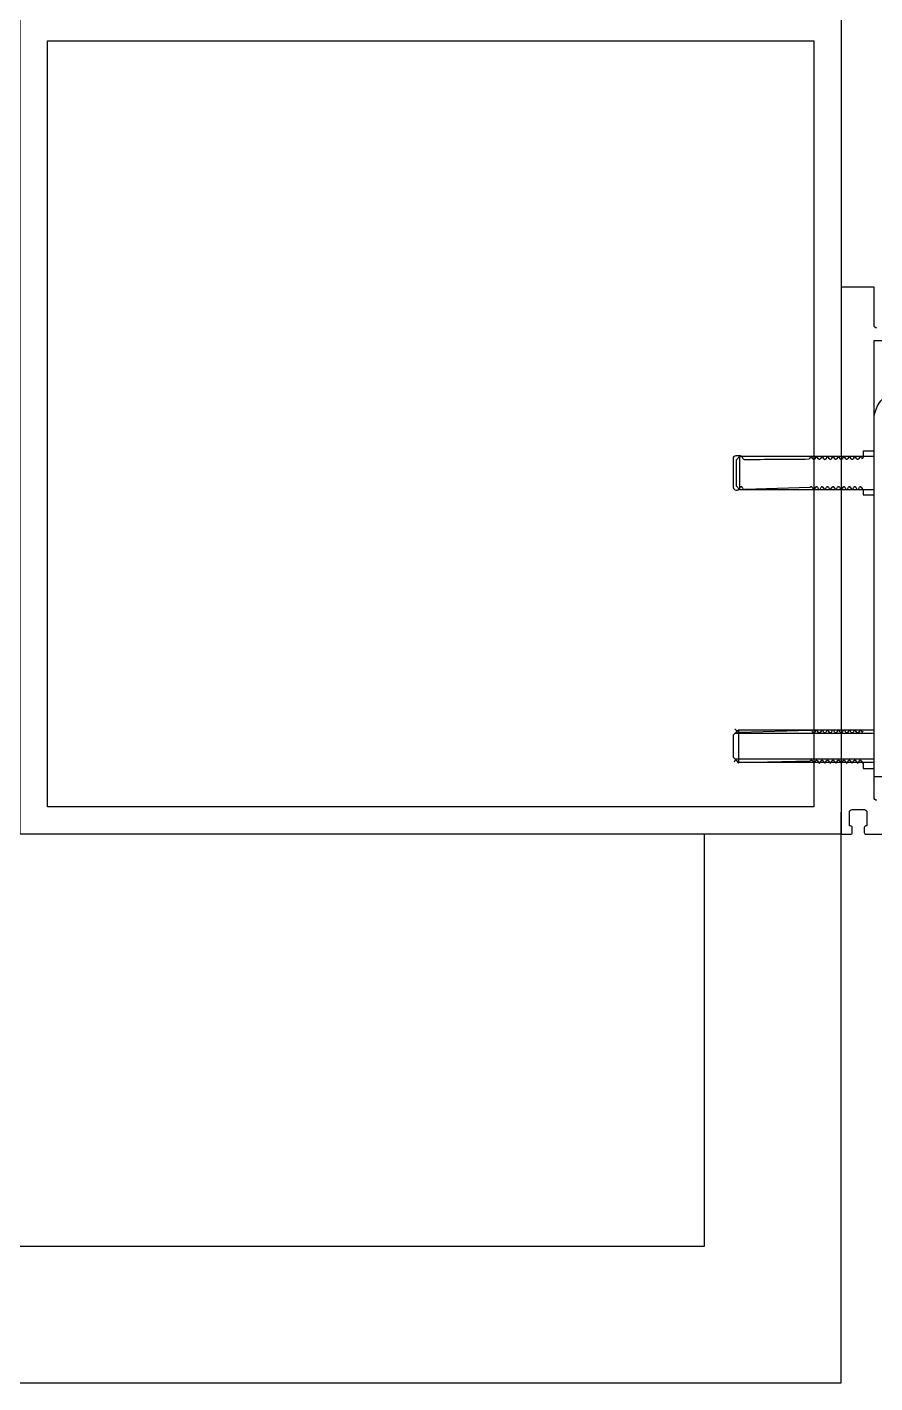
# Model space of a CAD drawing. Header units: centimetres. Extents: x 26200 to 152500, y -600 to 9300.
# Drawn here: x 129832.19 to 129847.68, y 5692.88 to 5717.66 of the extents above; entities that cross this region are included whole.
import ezdxf

# ---------------------------------------------------------------- set-up
doc = ezdxf.new("R2010")
doc.units = ezdxf.units.CM
doc.layers.add('ROTAS-MIMARI-KESIT', color=8, linetype='Continuous')

msp = doc.modelspace()

# ---------------------------------------------------------------- linework, layer by layer
at = {"layer": 'ROTAS-MIMARI-KESIT'}
for p, q in [((129847.668, 5709.909), (129847.468, 5709.909)), ((129847.468, 5709.909), (129847.468, 5709.793)), ((129845.092, 5709.774), (129845.092, 5709.259)), ((129845.225, 5709.824), (129845.142, 5709.824)), ((129845.212, 5709.809), (129845.152, 5709.749)), ((129845.152, 5709.269), (129845.152, 5709.749)), ((129845.212, 5709.809), (129845.212, 5709.209)), ((129847.668, 5709.809), (129845.212, 5709.809)), ((129845.275, 5709.766), (129845.25, 5709.809)), ((129845.296, 5709.759), (129845.288, 5709.759)), ((129846.505, 5709.801), (129846.484, 5709.766)), ((129846.551, 5709.766), (129846.531, 5709.801)), ((129846.571, 5709.759), (129846.564, 5709.759)), ((129846.605, 5709.801), (129846.584, 5709.766)), ((129846.651, 5709.766), (129846.631, 5709.801)), ((129846.671, 5709.759), (129846.664, 5709.759)), ((129846.705, 5709.801), (129846.684, 5709.766)), ((129846.751, 5709.766), (129846.731, 5709.801)), ((129846.771, 5709.759), (129846.764, 5709.759)), ((129846.805, 5709.801), (129846.784, 5709.766)), ((129846.851, 5709.766), (129846.831, 5709.801)), ((129846.871, 5709.759), (129846.864, 5709.759)), ((129846.905, 5709.801), (129846.884, 5709.766)), ((129846.951, 5709.766), (129846.931, 5709.801)), ((129846.971, 5709.759), (129846.964, 5709.759)), ((129847.005, 5709.801), (129846.984, 5709.766)), ((129847.051, 5709.766), (129847.031, 5709.801)), ((129847.071, 5709.759), (129847.064, 5709.759)), ((129847.105, 5709.801), (129847.084, 5709.766)), ((129847.151, 5709.766), (129847.131, 5709.801)), ((129847.171, 5709.759), (129847.164, 5709.759)), ((129847.205, 5709.801), (129847.184, 5709.766)), ((129847.251, 5709.766), (129847.231, 5709.801)), ((129847.271, 5709.759), (129847.264, 5709.759)), ((129847.305, 5709.801), (129847.284, 5709.766)), ((129847.351, 5709.766), (129847.331, 5709.801)), ((129847.371, 5709.759), (129847.364, 5709.759)), ((129847.405, 5709.801), (129847.384, 5709.766)), ((129847.44, 5709.786), (129847.431, 5709.801)), ((129845.152, 5709.269), (129845.212, 5709.209)), ((129845.212, 5709.209), (129847.668, 5709.209)), ((129845.216, 5709.232), (129845.224, 5709.25)), ((129845.238, 5709.259), (129845.246, 5709.259)), ((129845.259, 5709.251), (129845.279, 5709.216)), ((129845.305, 5709.216), (129846.501, 5709.251)), ((129846.514, 5709.259), (129846.521, 5709.259)), ((129846.534, 5709.251), (129846.555, 5709.216)), ((129846.581, 5709.216), (129846.601, 5709.251)), ((129846.614, 5709.259), (129846.621, 5709.259)), ((129846.634, 5709.251), (129846.655, 5709.216)), ((129846.681, 5709.216), (129846.701, 5709.251)), ((129846.714, 5709.259), (129846.721, 5709.259)), ((129846.734, 5709.251), (129846.755, 5709.216)), ((129846.781, 5709.216), (129846.801, 5709.251)), ((129846.814, 5709.259), (129846.821, 5709.259)), ((129846.834, 5709.251), (129846.855, 5709.216)), ((129846.881, 5709.216), (129846.901, 5709.251)), ((129846.914, 5709.259), (129846.921, 5709.259)), ((129846.934, 5709.251), (129846.955, 5709.216)), ((129846.981, 5709.216), (129847.001, 5709.251)), ((129847.014, 5709.259), (129847.021, 5709.259)), ((129847.034, 5709.251), (129847.055, 5709.216)), ((129847.081, 5709.216), (129847.101, 5709.251)), ((129847.114, 5709.259), (129847.121, 5709.259)), ((129847.134, 5709.251), (129847.155, 5709.216)), ((129847.181, 5709.216), (129847.201, 5709.251)), ((129847.214, 5709.259), (129847.221, 5709.259)), ((129847.234, 5709.251), (129847.255, 5709.216)), ((129847.281, 5709.216), (129847.301, 5709.251)), ((129847.314, 5709.259), (129847.321, 5709.259)), ((129847.334, 5709.251), (129847.355, 5709.216)), ((129847.381, 5709.216), (129847.401, 5709.251)), ((129847.414, 5709.259), (129847.421, 5709.259)), ((129847.434, 5709.251), (129847.468, 5709.194)), ((129847.468, 5709.194), (129847.468, 5709.109)), ((129847.468, 5709.109), (129847.668, 5709.109)), ((129845.192, 5704.816), (129845.092, 5704.716)), ((129845.092, 5704.716), (129845.092, 5704.316)), ((129847.668, 5704.746), (129845.122, 5704.746)), ((129845.175, 5704.766), (129845.15, 5704.809)), ((129845.196, 5704.759), (129845.188, 5704.759)), ((129845.192, 5704.816), (129845.192, 5704.216)), ((129845.192, 5704.816), (129847.668, 5704.816)), ((129846.505, 5704.801), (129845.209, 5704.766)), ((129846.551, 5704.766), (129846.531, 5704.801)), ((129846.571, 5704.759), (129846.564, 5704.759)), ((129846.605, 5704.801), (129846.584, 5704.766)), ((129846.651, 5704.766), (129846.631, 5704.801)), ((129846.671, 5704.759), (129846.664, 5704.759)), ((129846.705, 5704.801), (129846.684, 5704.766)), ((129846.751, 5704.766), (129846.731, 5704.801)), ((129846.771, 5704.759), (129846.764, 5704.759)), ((129846.805, 5704.801), (129846.784, 5704.766)), ((129846.851, 5704.766), (129846.831, 5704.801)), ((129846.871, 5704.759), (129846.864, 5704.759)), ((129846.905, 5704.801), (129846.884, 5704.766)), ((129846.951, 5704.766), (129846.931, 5704.801)), ((129846.971, 5704.759), (129846.964, 5704.759)), ((129847.005, 5704.801), (129846.984, 5704.766)), ((129847.051, 5704.766), (129847.031, 5704.801)), ((129847.071, 5704.759), (129847.064, 5704.759)), ((129847.105, 5704.801), (129847.084, 5704.766)), ((129847.151, 5704.766), (129847.131, 5704.801)), ((129847.171, 5704.759), (129847.164, 5704.759)), ((129847.205, 5704.801), (129847.184, 5704.766)), ((129847.251, 5704.766), (129847.231, 5704.801)), ((129847.271, 5704.759), (129847.264, 5704.759)), ((129847.305, 5704.801), (129847.284, 5704.766)), ((129847.351, 5704.766), (129847.331, 5704.801)), ((129847.371, 5704.759), (129847.364, 5704.759)), ((129847.405, 5704.801), (129847.384, 5704.766)), ((129847.44, 5704.786), (129847.431, 5704.801)), ((129845.092, 5704.316), (129845.192, 5704.216)), ((129845.116, 5704.232), (129845.124, 5704.25)), ((129845.122, 5704.286), (129847.668, 5704.286)), ((129845.138, 5704.259), (129845.146, 5704.259)), ((129845.159, 5704.251), (129845.179, 5704.216)), ((129847.668, 5704.216), (129845.192, 5704.216)), ((129845.205, 5704.216), (129846.501, 5704.251)), ((129846.514, 5704.259), (129846.521, 5704.259)), ((129846.534, 5704.251), (129846.555, 5704.216)), ((129846.581, 5704.216), (129846.601, 5704.251)), ((129846.614, 5704.259), (129846.621, 5704.259)), ((129846.634, 5704.251), (129846.655, 5704.216)), ((129846.681, 5704.216), (129846.701, 5704.251)), ((129846.714, 5704.259), (129846.721, 5704.259)), ((129846.734, 5704.251), (129846.755, 5704.216)), ((129846.781, 5704.216), (129846.801, 5704.251)), ((129846.814, 5704.259), (129846.821, 5704.259)), ((129846.834, 5704.251), (129846.855, 5704.216)), ((129846.881, 5704.216), (129846.901, 5704.251)), ((129846.914, 5704.259), (129846.921, 5704.259)), ((129846.934, 5704.251), (129846.955, 5704.216)), ((129846.981, 5704.216), (129847.001, 5704.251)), ((129847.014, 5704.259), (129847.021, 5704.259)), ((129847.034, 5704.251), (129847.055, 5704.216)), ((129847.081, 5704.216), (129847.101, 5704.251)), ((129847.114, 5704.259), (129847.121, 5704.259)), ((129847.134, 5704.251), (129847.155, 5704.216)), ((129847.181, 5704.216), (129847.201, 5704.251)), ((129847.214, 5704.259), (129847.221, 5704.259)), ((129847.234, 5704.251), (129847.255, 5704.216)), ((129847.281, 5704.216), (129847.301, 5704.251)), ((129847.314, 5704.259), (129847.321, 5704.259)), ((129847.334, 5704.251), (129847.355, 5704.216)), ((129847.381, 5704.216), (129847.401, 5704.251)), ((129847.414, 5704.259), (129847.421, 5704.259)), ((129847.434, 5704.251), (129847.468, 5704.194)), ((129847.468, 5704.194), (129847.468, 5704.109)), ((129847.468, 5704.109), (129847.668, 5704.109)), ((129847.068, 5702.909), (129847.068, 5703.309)), ((129847.068, 5702.909), (129847.068, 5703.309))]:
    msp.add_line(p, q, dxfattribs=at)
for points in [[(129832.068, 5717.909), (129847.068, 5717.909), (129847.068, 5702.909), (129832.068, 5702.909)], [(129832.568, 5717.409), (129846.568, 5717.409), (129846.568, 5703.409), (129832.568, 5703.409)]]:
    msp.add_lwpolyline(points, close=True, dxfattribs=at)
for points in [[(129847.718, 5712.159, -0.414217), (129847.668, 5712.209), (129847.668, 5712.909), (129847.068, 5712.909), (129847.068, 5702.909), (129847.238, 5702.909, 0.414214), (129847.268, 5702.939), (129847.268, 5703.029, 0.414214), (129847.238, 5703.059), (129847.218, 5703.059), (129847.218, 5703.309, -0.414214), (129847.268, 5703.359), (129847.488, 5703.359, -0.414214), (129847.538, 5703.309), (129847.538, 5703.059), (129847.518, 5703.059, 0.414214), (129847.488, 5703.029), (129847.488, 5702.939, 0.414214), (129847.518, 5702.909), (129848.168, 5702.909)], [(129847.718, 5703.529, -0.414214), (129847.668, 5703.579), (129847.668, 5711.929), (129848.528, 5711.929)]]:
    msp.add_lwpolyline(points, format="xyb", dxfattribs=at)
at = {"layer": 'ROTAS-MIMARI-KESIT', "elevation": 0}
msp.add_lwpolyline([(129847.818, 5703.959), (129847.668, 5703.959), (129847.668, 5710.479, -0.414214), (129848.218, 5711.029)], format="xyb", dxfattribs=at)
at = {"layer": 'ROTAS-MIMARI-KESIT'}
for points in [[(129434.568, 5692.909), (129847.068, 5692.881), (129847.068, 5702.909)], [(129434.568, 5695.409), (129844.568, 5695.381), (129844.568, 5702.909)]]:
    msp.add_lwpolyline(points, dxfattribs=at)
for centre, radius, start, end in [((129845.142, 5709.774), 0.05, 90, 179.9999), ((129845.225, 5709.794), 0.03, 30.0001, 90), ((129845.288, 5709.774), 0.015, 209.9999, 270.0002), ((129845.335, 5797.669), 87.91, 269.97405, 270.74888), ((129846.518, 5709.794), 0.015, 30, 150), ((129846.564, 5709.774), 0.015, 209.9998, 270.0002), ((129846.571, 5709.774), 0.015, 269.9997, 330.0002), ((129846.618, 5709.794), 0.015, 30, 150), ((129846.664, 5709.774), 0.015, 209.9999, 270.0001), ((129846.671, 5709.774), 0.015, 269.9997, 330.0002), ((129846.718, 5709.794), 0.015, 30, 150), ((129846.764, 5709.774), 0.015, 209.9999, 270.0001), ((129846.771, 5709.774), 0.015, 269.9998, 330.0002), ((129846.818, 5709.794), 0.015, 30, 150), ((129846.864, 5709.774), 0.015, 209.9999, 270.0002), ((129846.871, 5709.774), 0.015, 269.9998, 330.0001), ((129846.918, 5709.794), 0.015, 30, 150), ((129846.964, 5709.774), 0.015, 209.9999, 270.0002), ((129846.971, 5709.774), 0.015, 269.9998, 330.0001), ((129847.018, 5709.794), 0.015, 30, 150), ((129847.064, 5709.774), 0.015, 209.9998, 270.0003), ((129847.071, 5709.774), 0.015, 269.9998, 330.0001), ((129847.118, 5709.794), 0.015, 30, 150), ((129847.164, 5709.774), 0.015, 209.9998, 270.0003), ((129847.171, 5709.774), 0.015, 269.9997, 330.0002), ((129847.218, 5709.794), 0.015, 30, 150), ((129847.264, 5709.774), 0.015, 209.9999, 270.0002), ((129847.271, 5709.774), 0.015, 269.9997, 330.0002), ((129847.318, 5709.794), 0.015, 30, 150), ((129847.364, 5709.774), 0.015, 209.9999, 270.0002), ((129847.371, 5709.774), 0.015, 269.9998, 330.0001), ((129847.418, 5709.794), 0.015, 30, 150), ((129847.453, 5709.793), 0.015, 210, 0), ((129845.157, 5709.259), 0.065, 180, 335.4789), ((129845.238, 5709.244), 0.015, 90.0001, 155.4789), ((129845.246, 5709.244), 0.015, 30.0001, 90), ((129845.292, 5709.224), 0.015, 210, 330), ((129846.514, 5709.244), 0.015, 89.9998, 150.0001), ((129846.521, 5709.244), 0.015, 29.9998, 90.0002), ((129846.568, 5709.224), 0.015, 210, 330), ((129846.614, 5709.244), 0.015, 90.0001, 149.9998), ((129846.621, 5709.244), 0.015, 30.0001, 89.9999), ((129846.668, 5709.224), 0.015, 210, 330), ((129846.714, 5709.244), 0.015, 89.9998, 150.0001), ((129846.721, 5709.244), 0.015, 29.9999, 90.0002), ((129846.768, 5709.224), 0.015, 210, 330), ((129846.814, 5709.244), 0.015, 90, 149.9999), ((129846.821, 5709.244), 0.015, 30.0002, 89.9999), ((129846.868, 5709.224), 0.015, 210, 330), ((129846.914, 5709.244), 0.015, 89.9999, 150), ((129846.921, 5709.244), 0.015, 29.9998, 90.0003), ((129846.968, 5709.224), 0.015, 210, 330), ((129847.014, 5709.244), 0.015, 90.0001, 149.9998), ((129847.021, 5709.244), 0.015, 30.0001, 90), ((129847.068, 5709.224), 0.015, 210, 330), ((129847.114, 5709.244), 0.015, 89.9998, 150.0001), ((129847.121, 5709.244), 0.015, 29.9999, 90.0002), ((129847.168, 5709.224), 0.015, 210, 330), ((129847.214, 5709.244), 0.015, 90.0001, 149.9999), ((129847.221, 5709.244), 0.015, 30.0002, 89.9999), ((129847.268, 5709.224), 0.015, 210, 330), ((129847.314, 5709.244), 0.015, 89.9998, 150.0002), ((129847.321, 5709.244), 0.015, 29.9999, 90.0001), ((129847.368, 5709.224), 0.015, 210, 330), ((129847.414, 5709.244), 0.015, 90, 149.9999), ((129847.421, 5709.244), 0.015, 30.0001, 90), ((129845.124, 5704.794), 0.03, 30.0001, 90), ((129845.188, 5704.774), 0.015, 209.9999, 270.0002), ((129845.196, 5704.774), 0.015, 269.9998, 330.0001), ((129846.518, 5704.794), 0.015, 30, 150), ((129846.564, 5704.774), 0.015, 209.9998, 270.0002), ((129846.571, 5704.774), 0.015, 269.9997, 330.0002), ((129846.618, 5704.794), 0.015, 30, 150), ((129846.664, 5704.774), 0.015, 209.9999, 270.0001), ((129846.671, 5704.774), 0.015, 269.9997, 330.0002), ((129846.718, 5704.794), 0.015, 30, 150), ((129846.764, 5704.774), 0.015, 209.9999, 270.0001), ((129846.771, 5704.774), 0.015, 269.9998, 330.0002), ((129846.818, 5704.794), 0.015, 30, 150), ((129846.864, 5704.774), 0.015, 209.9999, 270.0002), ((129846.871, 5704.774), 0.015, 269.9998, 330.0001), ((129846.918, 5704.794), 0.015, 30, 150), ((129846.964, 5704.774), 0.015, 209.9999, 270.0002), ((129846.971, 5704.774), 0.015, 269.9998, 330.0001), ((129847.018, 5704.794), 0.015, 30, 150), ((129847.064, 5704.774), 0.015, 209.9998, 270.0003), ((129847.071, 5704.774), 0.015, 269.9998, 330.0001), ((129847.118, 5704.794), 0.015, 30, 150), ((129847.164, 5704.774), 0.015, 209.9998, 270.0003), ((129847.171, 5704.774), 0.015, 269.9997, 330.0002), ((129847.218, 5704.794), 0.015, 30, 150), ((129847.264, 5704.774), 0.015, 209.9999, 270.0002), ((129847.271, 5704.774), 0.015, 269.9997, 330.0002), ((129847.318, 5704.794), 0.015, 30, 150), ((129847.364, 5704.774), 0.015, 209.9999, 270.0002), ((129847.371, 5704.774), 0.015, 269.9998, 330.0001), ((129847.418, 5704.794), 0.015, 30, 150), ((129847.453, 5704.793), 0.015, 210, 0), ((129845.138, 5704.244), 0.015, 90.0001, 155.4789), ((129845.146, 5704.244), 0.015, 30.0001, 90), ((129845.192, 5704.224), 0.015, 210, 330), ((129846.514, 5704.244), 0.015, 89.9998, 150.0001), ((129846.521, 5704.244), 0.015, 29.9998, 90.0002), ((129846.568, 5704.224), 0.015, 210, 330), ((129846.614, 5704.244), 0.015, 90.0001, 149.9998), ((129846.621, 5704.244), 0.015, 30.0001, 89.9999), ((129846.668, 5704.224), 0.015, 210, 330), ((129846.714, 5704.244), 0.015, 89.9998, 150.0001), ((129846.721, 5704.244), 0.015, 29.9999, 90.0002), ((129846.768, 5704.224), 0.015, 210, 330), ((129846.814, 5704.244), 0.015, 90, 149.9999), ((129846.821, 5704.244), 0.015, 30.0002, 89.9999), ((129846.868, 5704.224), 0.015, 210, 330), ((129846.914, 5704.244), 0.015, 89.9999, 150), ((129846.921, 5704.244), 0.015, 29.9998, 90.0003), ((129846.968, 5704.224), 0.015, 210, 330), ((129847.014, 5704.244), 0.015, 90.0001, 149.9998), ((129847.021, 5704.244), 0.015, 30.0001, 90), ((129847.068, 5704.224), 0.015, 210, 330), ((129847.114, 5704.244), 0.015, 89.9998, 150.0001), ((129847.121, 5704.244), 0.015, 29.9999, 90.0002), ((129847.168, 5704.224), 0.015, 210, 330), ((129847.214, 5704.244), 0.015, 90.0001, 149.9999), ((129847.221, 5704.244), 0.015, 30.0002, 89.9999), ((129847.268, 5704.224), 0.015, 210, 330), ((129847.314, 5704.244), 0.015, 89.9998, 150.0002), ((129847.321, 5704.244), 0.015, 29.9999, 90.0001), ((129847.368, 5704.224), 0.015, 210, 330), ((129847.414, 5704.244), 0.015, 90, 149.9999), ((129847.421, 5704.244), 0.015, 30.0001, 90)]:
    msp.add_arc(centre, radius, start, end, dxfattribs=at)

doc.saveas('drawing.dxf')
